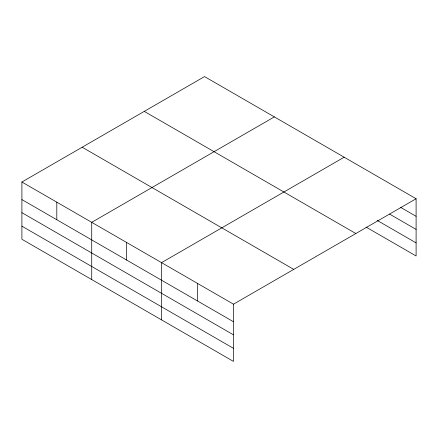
<?xml version="1.0" encoding="UTF-8"?>
<svg xmlns="http://www.w3.org/2000/svg" width="438" height="438" viewBox="0 0 438 438"><rect width="100%" height="100%" fill="white"/><g stroke="black" fill="none" stroke-linecap="round" stroke-linejoin="round"><path stroke-width="0.66" d="M233.476 334.835L233.476 304.175L21.9 182.022L21.9 239.257L233.476 361.416L233.476 334.835L21.9 212.682M365.982 227.043L416.1 255.978L416.1 198.743L204.524 76.584L21.9 182.022M274.341 116.897L91.723 222.334L91.723 279.57M344.164 157.209L161.54 262.641L161.54 319.882M233.476 304.175L416.1 198.743M400.77 207.459L416.1 216.306M389.568 214.078L416.1 229.397M377.184 220.418L416.1 242.887M144.255 111.378L355.837 233.536M82.163 147.228L293.745 269.381M21.9 199.591L233.476 321.744M21.9 226.167L233.476 348.325M197.511 283.408L197.511 300.977M126.631 242.488L126.631 260.057M56.809 202.175L56.809 219.745"/></g></svg>
